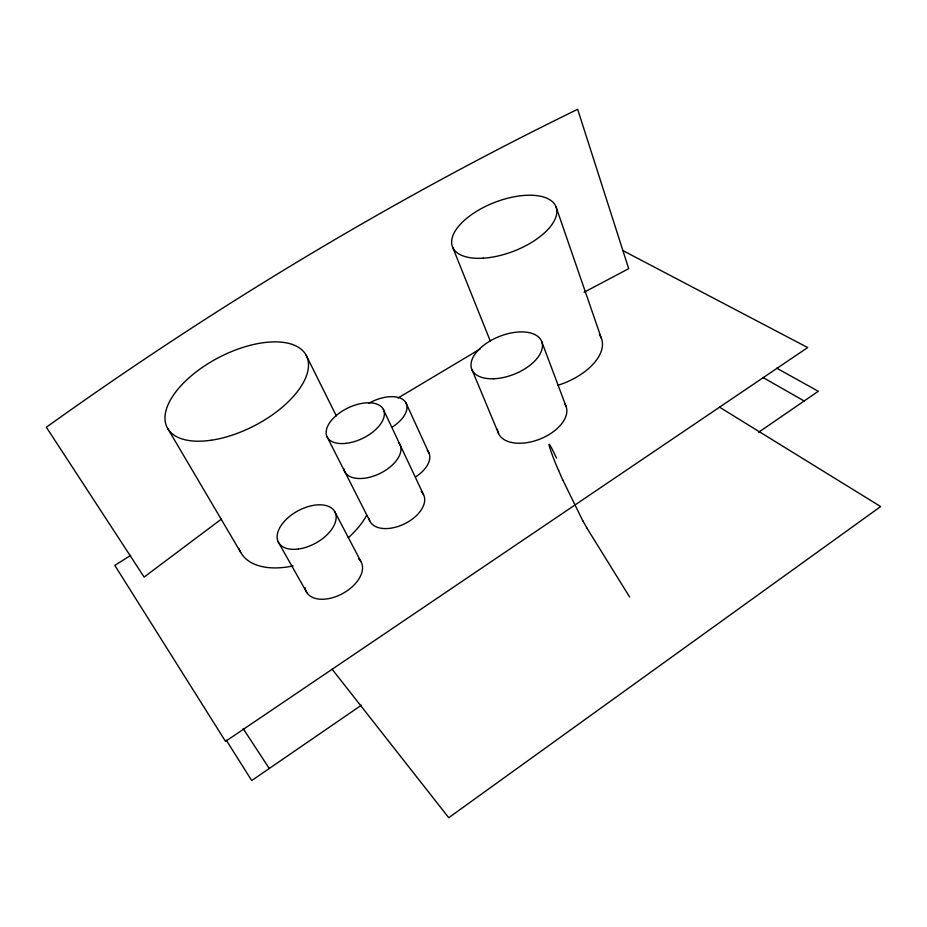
<?xml version="1.0" encoding="UTF-8"?>
<svg xmlns="http://www.w3.org/2000/svg" width="927" height="927" viewBox="0 0 927 927"><rect width="100%" height="100%" fill="white"/><g stroke="black" fill="none" stroke-linecap="round" stroke-linejoin="round"><path stroke-width="1.39" d="M221.565 518.969L144.114 577.069L46.35 427.231C214.38 306.895 391.854 199.884 577.66 109.293L628.691 268.668L584.045 292.272M361.46 705.157L251.715 780.557L226.234 740.128M758.657 432.249L818.298 391.275L776.699 368.17M130.719 555.343L114.809 565.389L225.528 741.38L807.695 347.555L623.037 250.661M398.112 397.973L480.14 348.992M762.851 377.44L804.173 400.974M719.549 407.185L880.65 506.559L448.738 817.707L332.133 669.259M243.198 728.657L269.259 768.506M629.584 596.942L586.861 527.996M167.439 428.007L240.719 552.399M278.239 541.936L306.872 592.631M582.967 521.148L562.828 480.059M334.763 511.669L361.032 561.785M326.907 436.466L369.688 520.742M306.211 355.331L336.327 415.887M383.361 409.375L423.535 494.647M405.956 402.828L429.143 453.477M558.657 470.499C554.867 463.083 540.337 423.906 556.548 458.147M472.075 369.919L498.61 433.651M452.608 247.127L490.267 340.962M541.635 341.356L565.945 406.096M555.957 206.64L601.403 338.367M586.814 527.753A46.941 5.666 62.3 0 1 582.979 520.997M562.747 479.977A158.146 22.816 62.2 0 1 558.587 470.406M427.277 450.464A28.864 16.512 -25.3 0 1 415.655 476.872M368.506 403.465A29.629 16.049 -25.2 0 1 404.357 400.719A29.629 16.049 -25.2 0 1 392.214 427.104M366.617 515.389A73.233 41.68 -28.3 0 1 348.285 537.753M293.141 565.91A73.233 41.68 -28.3 0 1 239.108 548.842M398.471 442.376A30.742 17.231 -25.9 0 1 379.664 473.604A30.742 17.231 -25.9 0 1 343.79 468.726M599.433 334.763A52.063 28.552 -20.7 0 1 557.938 385.308M358.471 558.645A31.182 18.864 -28.9 0 1 342.503 593.628A31.182 18.864 -28.9 0 1 305.076 587.509M421.217 491.611A29.919 17.694 -26.1 0 1 405.25 523.477A29.919 17.694 -26.1 0 1 368.946 518.309M564.485 403.465A36.385 21.008 -21.6 0 1 539.34 439.328A36.385 21.008 -21.6 0 1 497.486 429.294M211.124 440.244A78.331 38.482 -27.4 0 0 307.613 358.737A78.331 38.482 -27.4 0 0 191.518 375.632A78.331 38.482 -27.4 0 0 211.124 440.244M345.875 443.373A31.309 16.883 -25.8 0 0 383.836 410.487A31.309 16.883 -25.8 0 0 336.049 415.702A31.309 16.883 -25.8 0 0 345.875 443.373M483.222 258.193A55.504 26.188 -21.1 0 0 556.513 208.436A55.504 26.188 -21.1 0 0 472.955 213.65A55.504 26.188 -21.1 0 0 483.222 258.193M298.367 549.027A32.063 18.413 -28.5 0 0 335.331 512.851A32.063 18.413 -28.5 0 0 286.258 519.375A32.063 18.413 -28.5 0 0 298.367 549.027M493.477 378.772A37.601 20.278 -21.8 0 0 542.086 342.735A37.601 20.278 -21.8 0 0 484.624 344.566A37.601 20.278 -21.8 0 0 493.477 378.772"/></g></svg>
